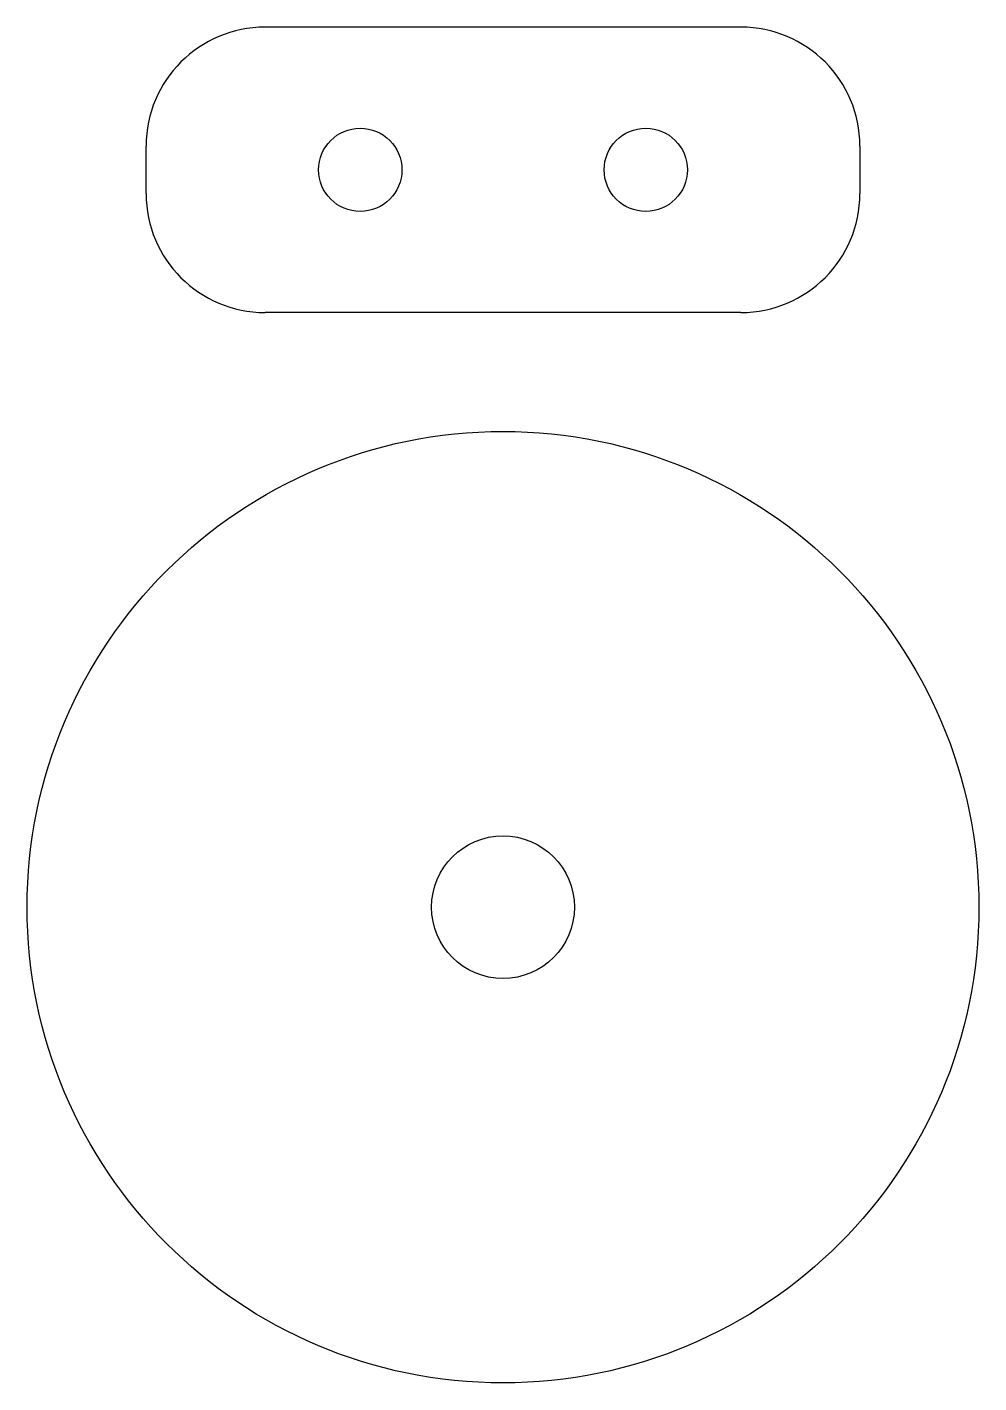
# Model space of a CAD drawing. Header units: millimetres. Extents: x 1776.7 to 1816.7, y 1118.6 to 1175.6.
import ezdxf

# ---------------------------------------------------------------- set-up
doc = ezdxf.new("R2010")
doc.units = ezdxf.units.MM
doc.layers.add('Capa3', color=7, linetype='Continuous')

msp = doc.modelspace()

# ---------------------------------------------------------------- linework, layer by layer
at = {"layer": 'Capa3'}
for p, q in [((1806.676, 1175.626), (1786.676, 1175.626)), ((1781.676, 1168.626), (1781.676, 1170.626)), ((1811.676, 1170.626), (1811.676, 1168.626)), ((1806.676, 1163.626), (1786.676, 1163.626))]:
    msp.add_line(p, q, dxfattribs=at)
for centre, radius in [((1790.676, 1169.626), 1.75), ((1802.676, 1169.626), 1.75), ((1796.676, 1138.626), 20), ((1796.676, 1138.626), 3)]:
    msp.add_circle(centre, radius, dxfattribs=at)
for centre, start, end in [((1786.676, 1170.626), 90, 180), ((1806.676, 1170.626), 0, 90), ((1786.676, 1168.626), 180, 270), ((1806.676, 1168.626), 270, 0)]:
    msp.add_arc(centre, 5, start, end, dxfattribs=at)

doc.saveas('drawing.dxf')
